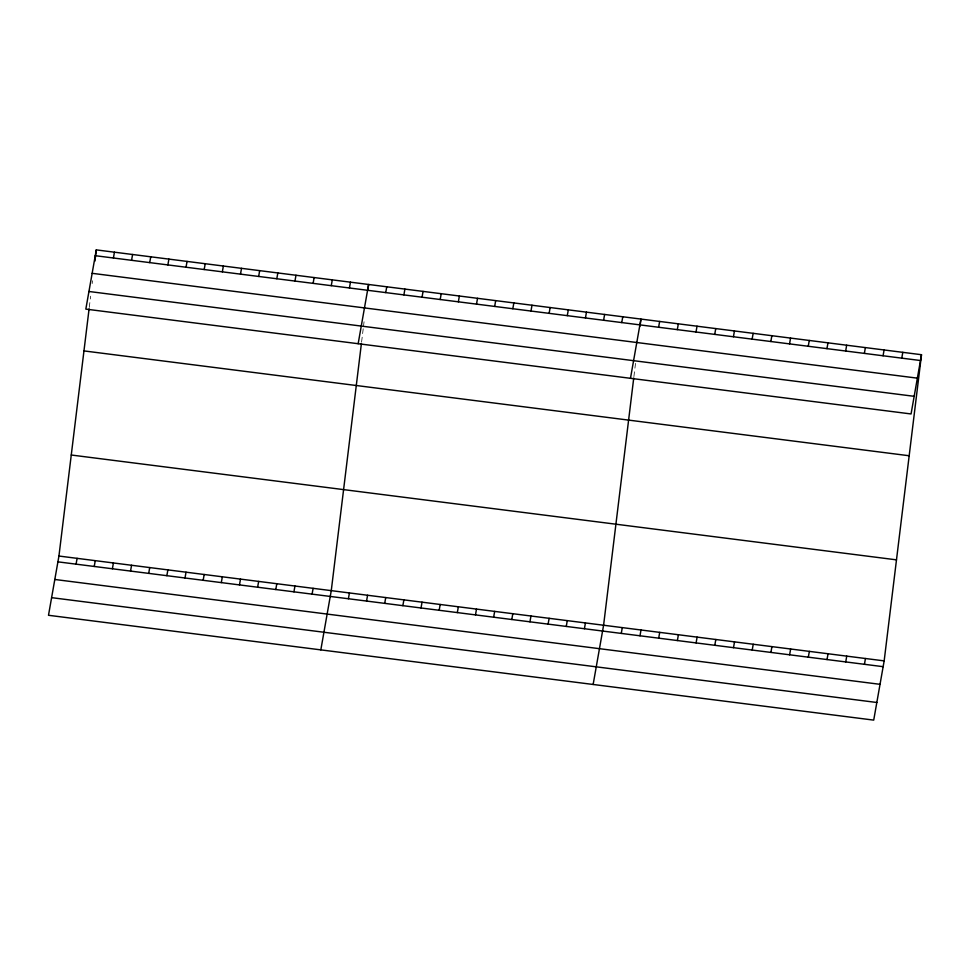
<?xml version="1.0" encoding="UTF-8"?>
<svg xmlns="http://www.w3.org/2000/svg" width="970" height="970" viewBox="0 0 970 970"><rect width="100%" height="100%" fill="white"/><g stroke="black" fill="none" stroke-linecap="round" stroke-linejoin="round"><path stroke-width="0.73" stroke-dasharray="4.85 3.64" d="M89.264 307.417L90.634 296.189M92.174 283.555L92.514 280.754M361.592 342.01L363.301 327.981M363.471 326.575L364.32 319.554M633.907 376.603L635.617 362.574"/><path stroke-width="1.45" d="M921.5 354.717L911.06 413.96L85.833 309.115L96.285 249.884L921.5 354.717L884.167 660.885L873.715 720.116L48.5 615.283L58.94 556.04L89.094 308.824M94.914 261.112L96.285 249.884M361.422 343.416L331.267 590.645L320.827 649.876M367.921 290.091L368.6 284.477L358.16 343.719M633.737 378.009L603.595 625.238L593.143 684.468M640.067 326.09L640.928 319.069L630.476 378.312M113.417 257.996L114.436 252.188M76.072 564.152L77.103 558.344M131.568 260.299L132.587 254.492M94.235 566.456L95.254 560.66M149.719 262.603L150.75 256.808M112.387 568.772L113.405 562.964M167.871 264.907L168.901 259.111M130.538 571.075L131.568 565.267M186.034 267.223L187.052 261.415M148.701 573.379L149.719 567.571M204.185 269.527L205.216 263.719M166.852 575.683L167.871 569.887M222.336 271.83L223.367 266.022M185.003 577.999L186.034 572.191M240.499 274.134L241.518 268.338M203.154 580.303L204.185 574.495M258.65 276.45L259.669 270.642M221.318 582.606L222.336 576.798M276.802 278.754L277.832 272.946M239.469 584.91L240.499 579.102M294.965 281.058L295.983 275.25M257.62 587.214L258.65 581.418M313.116 283.361L314.134 277.553M275.783 589.53L276.802 583.722M331.267 285.665L332.298 279.869M293.934 591.833L294.953 586.025M349.43 287.981L350.449 282.173M312.085 594.137L313.116 588.329M385.733 292.588L386.763 286.781M348.4 598.745L349.418 592.949M403.884 294.892L404.914 289.096M366.551 601.06L367.582 595.253M422.047 297.208L423.065 291.4M384.714 603.364L385.733 597.556M440.198 299.512L441.217 293.704M402.865 605.668L403.884 599.86M458.349 301.815L459.38 296.008M421.016 607.972L422.047 602.176M476.512 304.119L477.531 298.311M439.167 610.288L440.198 604.48M494.664 306.423L495.682 300.627M457.331 612.591L458.349 606.784M512.815 308.739L513.845 302.931M475.482 614.895L476.5 609.087M530.978 311.043L531.996 305.235M493.633 617.199L494.664 611.403M549.129 313.346L550.148 307.538M511.796 619.503L512.815 613.707M567.28 315.65L568.311 309.854M529.947 621.818L530.966 616.011M585.443 317.966L586.462 312.158M548.098 624.122L549.129 618.314M603.595 320.27L604.613 314.462M566.262 626.426L567.28 620.618M621.746 322.574L622.776 316.766M584.413 628.73L585.431 622.934M658.606 327.254L659.636 321.446M621.273 633.422L622.291 627.614M677.315 329.63L678.333 323.822M639.982 635.799L641 629.991M696.011 332.007L697.042 326.199M658.678 638.175L659.709 632.367M714.72 334.383L715.751 328.575M677.387 640.552L678.406 634.744M733.429 336.76L734.448 330.952M696.096 642.916L697.115 637.12M752.126 339.136L753.156 333.328M714.793 645.293L715.824 639.497M770.835 341.513L771.865 335.705M733.502 647.669L734.52 641.873M789.544 343.889L790.562 338.081M752.211 650.045L753.229 644.25M808.252 346.266L809.271 340.458M770.907 652.422L771.938 646.626M826.949 348.642L827.98 342.834M789.616 654.798L790.635 649.003M845.658 351.019L846.677 345.211M808.325 657.175L809.344 651.379M864.367 353.395L865.385 347.587M827.022 659.552L828.053 653.756M883.064 355.772L884.094 349.964M845.731 661.928L846.749 656.132M901.773 358.148L902.791 352.34M864.44 664.304L865.458 658.509M95.254 255.692L920.481 360.525M92.15 273.322L917.365 378.154M88.949 291.485L914.164 396.318M83.966 350.91L909.181 455.754M71.271 455.015L896.486 559.848M58.94 556.04L884.167 660.885M57.921 561.848L883.136 666.681M54.817 579.478L880.032 684.323M51.604 597.653L876.831 702.486"/></g></svg>
